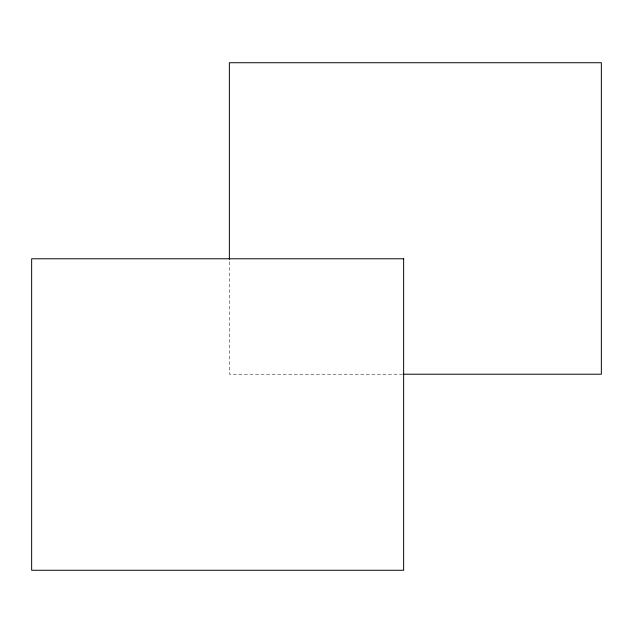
<?xml version="1.0" encoding="UTF-8"?>
<svg xmlns="http://www.w3.org/2000/svg" width="633" height="633" viewBox="0 0 633 633"><rect width="100%" height="100%" fill="white"/><g stroke="black" fill="none" stroke-linecap="round" stroke-linejoin="round"><path stroke-width="0.47" stroke-dasharray="3.17 2.37" d="M402.628 374.214L229.36 374.214L229.36 260.329"/><path stroke-width="0.95" d="M403.609 374.214L601.35 374.214L601.35 62.73L229.36 62.73L229.36 259.356M403.64 258.786L31.65 258.786L31.65 570.27L403.64 570.27L403.64 258.786"/></g></svg>
